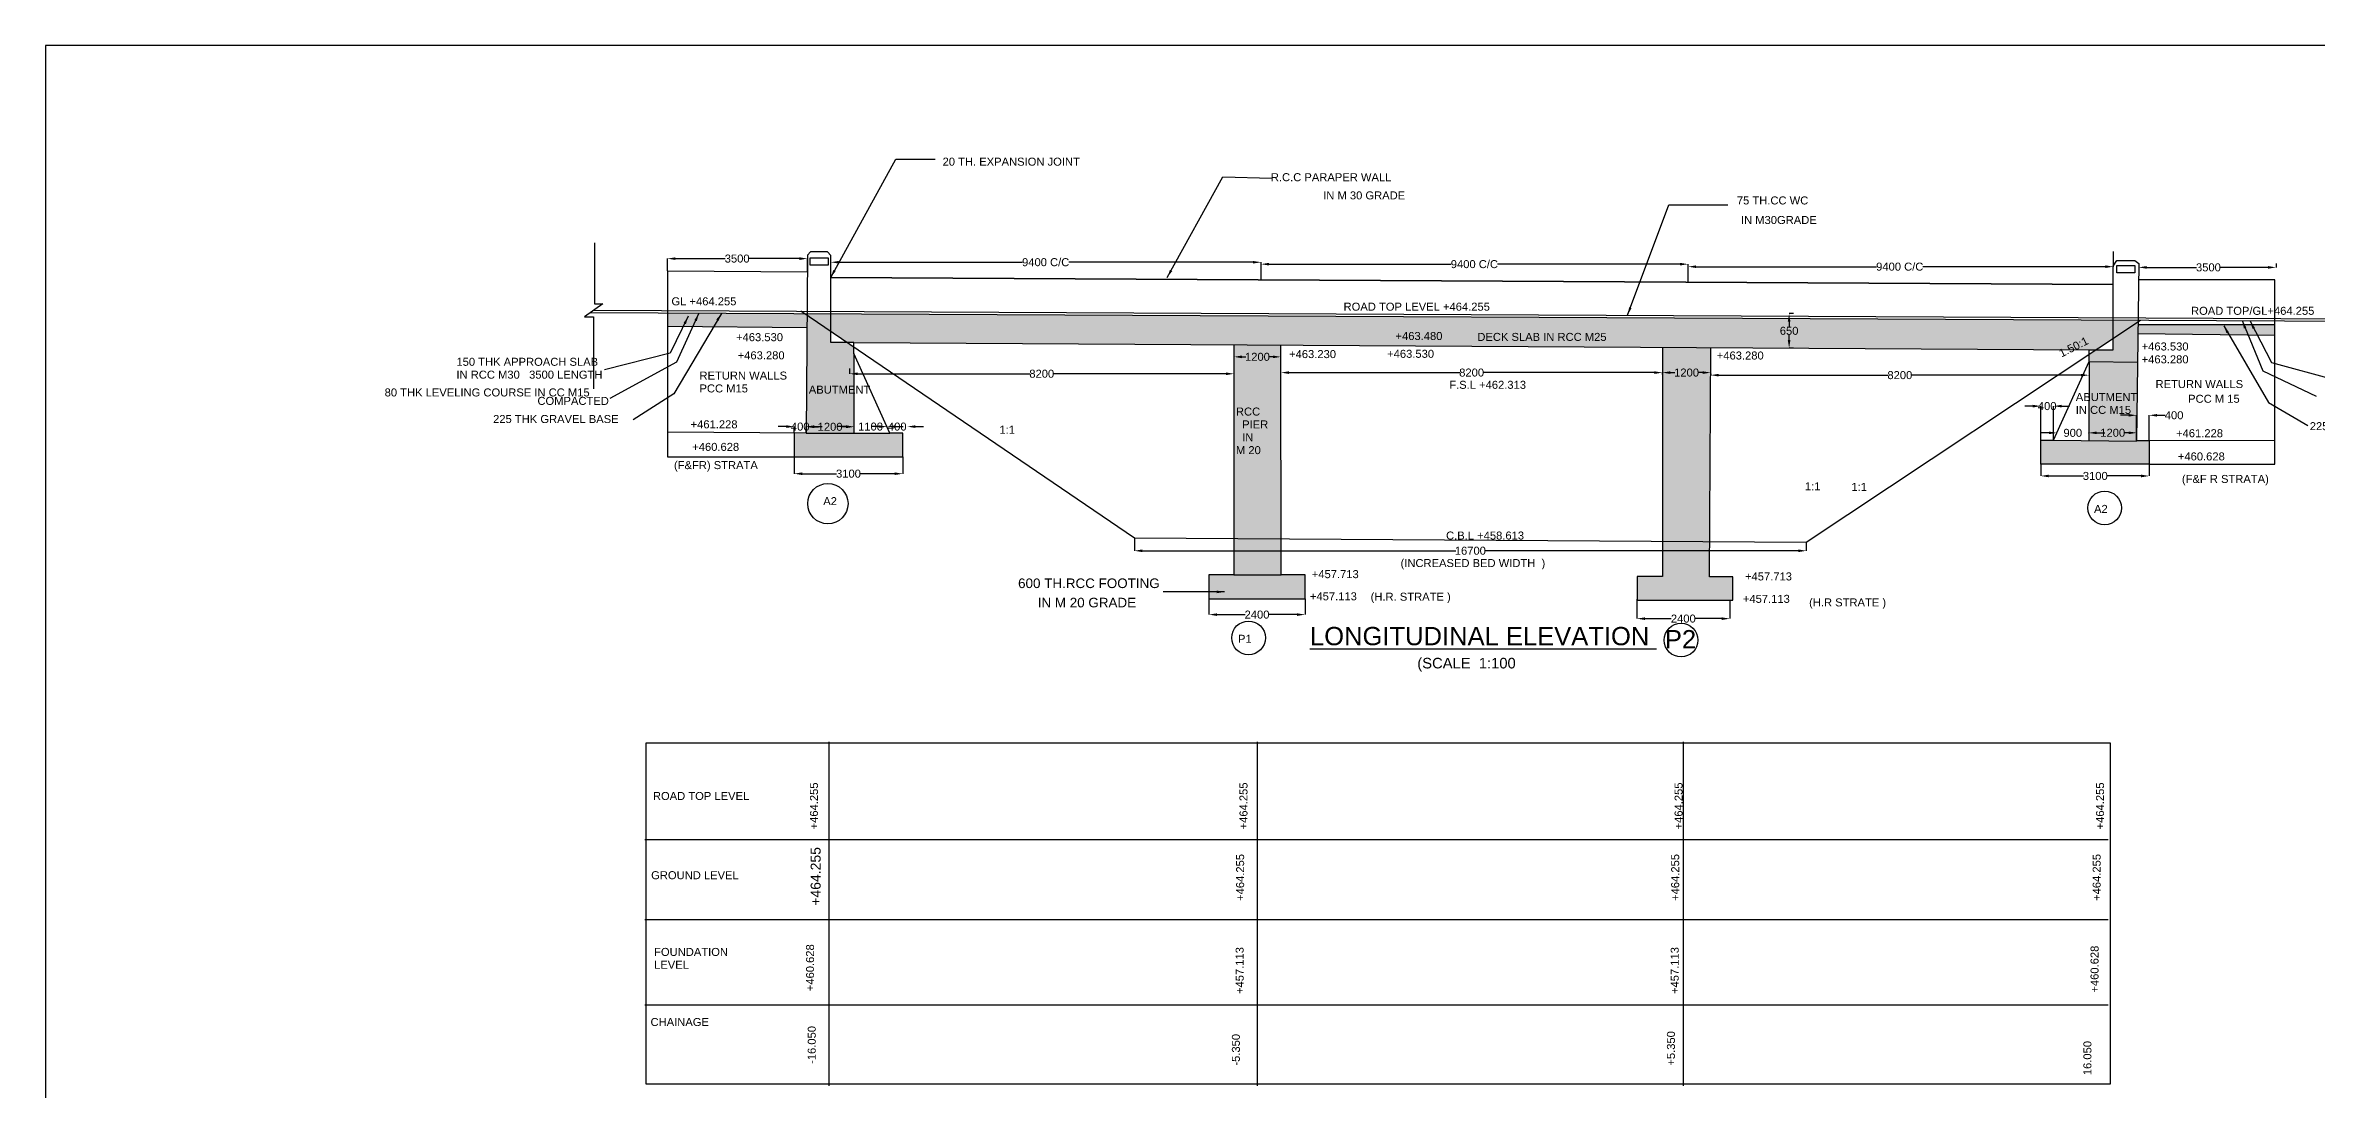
# Model space of a CAD drawing. Header units: inches. Extents: x 37499 to 135116, y 39306 to 109643.
# Drawn here: x 37499 to 94256, y 83550 to 109643 of the extents above; entities that cross this region are included whole.
import ezdxf

# ---------------------------------------------------------------- set-up
doc = ezdxf.new("R2010")
doc.units = ezdxf.units.IN
doc.header["$LTSCALE"] = 15
doc.header["$MEASUREMENT"] = 0
for name, color, linetype in [('DIMENSIONS', 7, 'Continuous'), ('DRAWING', 7, 'Continuous'), ('text1', 7, 'Continuous')]:
    doc.layers.add(name, color=color, linetype=linetype)
doc.styles.get("Standard").update_dxf_attribs({"font": 'arial.ttf', "height": 200})
doc.dimstyles.get("Standard").update_dxf_attribs({"dimtxt": 200, "dimasz": 200, "dimexe": 0.18, "dimexo": 0.0625, "dimgap": 0.09, "dimtad": 0, "dimtih": 1, "dimtoh": 1, "dimdec": 4, "dimzin": 0, "dimdsep": 46, "dimtxsty": 'Standard', "dimcen": 0.09, "dimadec": 0, "dimazin": 0, "dimtfac": 1, "dimtdec": 4, "dimtofl": 0, "dimtmove": 0, "dimatfit": 3, "dimfxl": 0, "dimtolj": 1, "dimtzin": 0, "dimarcsym": 0})
pattern_1 = [(228.0128, (144, 200), (-1599.9996464, -1800.0002683), [26.9072, -2663.8176]), (184.9697, (126, 180), (2400.0002103, 199.9982614), [46.1736, -4571.185]), (132.5104, (80, 176), (1999.9981437, -2200.0017348), [32.5576, -3223.2064]), (267.2737, (2, 126), (199.99920355, 4000.000059), [42.0476, -4162.7116]), (292.8337, (0, 84), (-1000.0019811, 2399.99928236), [41.231, -4081.8746]), (357.2737, (16, 46), (-4000.000059, 199.99920355), [42.0476, -4162.7116]), (37.6942, (58, 44), (-2600.00146912, -1999.99808103), [55.6058, -5504.9698]), (72.2553, (102, 78), (1400.00215254, 4399.99924625), [52.4976, -5197.2642]), (121.4296, (118, 128), (-1600.00164684, 2599.9990073), [42.19, -4176.8146]), (175.2364, (96, 164), (2200.0001893, -199.9983065), [48.1664, -2360.1526]), (222.3974, (48, 168), (-2400.0014702, -2199.9984164), [62.2896, -6166.675]), (138.8141, (200, 124), (-1400.0005894, 1199.9994627), [21.2602, -2104.7688]), (171.4692, (184, 138), (2599.99965696, -400.001582), [40.4474, -4004.3022]), (225, (144, 144), (-2e-14, -200.00006), [28.2842, -254.5584]), (203.1986, (130, 168), (999.999946, 400.000265), [15.2316, -1507.923]), (291.8014, (116, 162), (-199.999982, 600.000055), [21.5406, -1055.4924]), (30.9638, (124, 142), (599.9996045, 400.000497), [34.9858, -1131.2046]), (161.5651, (154, 160), (400.000087, -199.99968), [25.2982, -607.1574]), (16.3895, (0, 162), (2000.0004397, 599.998542), [35.44, -3508.569]), (70.3462, (34, 172), (-799.9990495, -2200.0004271), [29.7322, -2943.4816]), (293.1986, (154, 200), (-400.000265, 999.999946), [30.463, -1492.6916]), (343.6105, (166, 172), (-2000.0004397, 599.998542), [35.44, -3508.569]), (339.444, (0, 38), (-1000.000369, 399.9991993), [34.176, -1674.6248]), (294.7751, (32, 26), (-999.9984378, 2200.0006844), [28.6356, -2834.9286]), (66.8014, (156, 0), (400.000265, 999.999946), [30.463, -1492.6916]), (17.354, (168, 28), (-2600.0004038, -799.9989005), [33.5262, -3319.0848]), (69.444, (58, 0), (-399.9991993, -1000.000369), [17.088, -1691.7128]), (101.3099, (144, 0), (-199.999526, 800.00015), [10.198, -1009.6058]), (165.9638, (142, 10), (600.00011, -199.999611), [41.231, -783.39]), (186.009, (102, 20), (1999.9999502, 199.9998635), [38.21, -3782.7846]), (303.6901, (124, 124), (-200.000267, 399.999912), [28.8444, -692.2658]), (353.1572, (140, 100), (3399.9998731, -400.0015996), [50.3588, -4985.5126]), (60.9454, (190, 94), (-800.0000054, -1400.000077), [20.5912, -2038.5348]), (90, (200, 112), (-200, 200), [12, -188]), (120.2564, (98, 26), (799.9989774, -1400.0004912), [27.7848, -2750.704]), (48.0128, (84, 50), (1599.9996464, 1800.0002683), [53.8144, -2636.9104]), (0, (120, 90), (200, 200), [52, -148]), (325.3048, (172, 90), (-1999.9988518, 1400.0017219), [31.6228, -3130.6548]), (254.0546, (198, 72), (-199.999978, -800.0000253), [29.1204, -1426.9016]), (207.646, (190, 44), (-3799.99916144, -2000.00154263), [47.413, -4693.8948]), (175.4261, (148, 22), (-2600.00011166, 199.99896023), [50.1598, -4965.8148])]

# ---------------------------------------------------------------- blocks, each defined once
blk = doc.blocks.new('*D6')
at = {"layer": 'Defpoints', "color": 0, "transparency": 16777216}
for p in [(53045, 104013), (56542, 104316), (56542, 103987)]:
    blk.add_point(p, dxfattribs=at)
at = {"layer": 'DIMENSIONS', "color": 0, "lineweight": -2, "transparency": 16777216}
for p, q in [((53045, 104013), (53045, 104316)), ((53245, 104316), (54488, 104316)), ((56342, 104316), (55085, 104316)), ((56542, 103987), (56542, 104316))]:
    blk.add_line(p, q, dxfattribs=at)
at = {"layer": 'DIMENSIONS', "color": 0, "transparency": 16777216}
for points in [[(53245, 104349), (53245, 104282), (53045, 104316)], [(56342, 104349), (56342, 104282), (56542, 104316)]]:
    blk.add_solid(points, dxfattribs=at)
at = {"layer": 'DIMENSIONS', "color": 0, "transparency": 16777216, "insert": (54786, 104316), "char_height": 200, "attachment_point": 5}
blk.add_mtext('\\A1;3500', dxfattribs=at)
blk = doc.blocks.new('*D7')
at = {"layer": 'Defpoints', "color": 0, "transparency": 16777216}
for p in [(67878, 104225), (57124, 103844), (67878, 103785)]:
    blk.add_point(p, dxfattribs=at)
at = {"layer": 'DIMENSIONS', "color": 0, "lineweight": -2, "transparency": 16777216}
for p, q in [((57124, 103844), (57124, 104225)), ((57324, 104225), (61917, 104225)), ((67678, 104225), (63075, 104225)), ((67878, 103785), (67878, 104225))]:
    blk.add_line(p, q, dxfattribs=at)
at = {"layer": 'DIMENSIONS', "color": 0, "transparency": 16777216}
for points in [[(57324, 104258), (57324, 104192), (57124, 104225)], [(67678, 104258), (67678, 104192), (67878, 104225)]]:
    blk.add_solid(points, dxfattribs=at)
at = {"layer": 'DIMENSIONS', "color": 0, "transparency": 16777216, "insert": (62496, 104225), "char_height": 200, "attachment_point": 5}
blk.add_mtext('\\A1;9400 C/C ', dxfattribs=at)
blk = doc.blocks.new('*D8')
at = {"layer": 'Defpoints', "color": 0, "transparency": 16777216}
for p in [(67878, 104154), (78552, 104177), (78552, 103726)]:
    blk.add_point(p, dxfattribs=at)
at = {"layer": 'DIMENSIONS', "color": 0, "lineweight": -2, "transparency": 16777216}
for p, q in [((67878, 104154), (67878, 104177)), ((68078, 104177), (72631, 104177)), ((78352, 104177), (73788, 104177)), ((78552, 103726), (78552, 104177))]:
    blk.add_line(p, q, dxfattribs=at)
at = {"layer": 'DIMENSIONS', "color": 0, "transparency": 16777216}
for points in [[(68078, 104210), (68078, 104144), (67878, 104177)], [(78352, 104210), (78352, 104144), (78552, 104177)]]:
    blk.add_solid(points, dxfattribs=at)
at = {"layer": 'DIMENSIONS', "color": 0, "transparency": 16777216, "insert": (73210, 104177), "char_height": 200, "attachment_point": 5}
blk.add_mtext('\\A1;9400 C/C', dxfattribs=at)
blk = doc.blocks.new('*D9')
at = {"layer": 'Defpoints', "color": 0, "transparency": 16777216}
for p in [(89175, 104491), (78552, 104085), (89175, 104114)]:
    blk.add_point(p, dxfattribs=at)
at = {"layer": 'DIMENSIONS', "color": 0, "lineweight": -2, "transparency": 16777216}
for p, q in [((89175, 104490), (89175, 104114)), ((78552, 104085), (78552, 104115)), ((78752, 104114), (83261, 104114)), ((88975, 104114), (84418, 104114))]:
    blk.add_line(p, q, dxfattribs=at)
at = {"layer": 'DIMENSIONS', "color": 0, "transparency": 16777216}
for points in [[(78752, 104148), (78752, 104081), (78552, 104114)], [(88975, 104148), (88975, 104081), (89175, 104114)]]:
    blk.add_solid(points, dxfattribs=at)
at = {"layer": 'DIMENSIONS', "color": 0, "transparency": 16777216, "insert": (83840, 104114), "char_height": 200, "attachment_point": 5}
blk.add_mtext('\\A1;9400 C/C ', dxfattribs=at)
blk = doc.blocks.new('*D10')
at = {"layer": 'Defpoints', "color": 0, "transparency": 16777216}
for p in [(89811, 104191), (93243, 104191), (93243, 104096)]:
    blk.add_point(p, dxfattribs=at)
at = {"layer": 'DIMENSIONS', "color": 0, "lineweight": -2, "transparency": 16777216}
for p, q in [((89811, 104191), (89811, 104096)), ((90011, 104096), (91255, 104096)), ((93043, 104096), (91852, 104096)), ((93243, 104191), (93243, 104096))]:
    blk.add_line(p, q, dxfattribs=at)
at = {"layer": 'DIMENSIONS', "color": 0, "transparency": 16777216}
for points in [[(90011, 104130), (90011, 104063), (89811, 104096)], [(93043, 104130), (93043, 104063), (93243, 104096)]]:
    blk.add_solid(points, dxfattribs=at)
at = {"layer": 'DIMENSIONS', "color": 0, "transparency": 16777216, "insert": (91554, 104096), "char_height": 200, "attachment_point": 5}
blk.add_mtext('\\A1;3500', dxfattribs=at)
blk = doc.blocks.new('*D11')
at = {"layer": 'Defpoints', "color": 0, "transparency": 16777216}
for p in [(57595, 101569), (67202, 101438), (67202, 101438)]:
    blk.add_point(p, dxfattribs=at)
at = {"layer": 'DIMENSIONS', "color": 0, "lineweight": -2, "transparency": 16777216}
for p, q in [((57595, 101569), (57595, 101438)), ((57795, 101438), (62100, 101438)), ((67002, 101438), (62697, 101438)), ((67202, 101438), (67202, 101438))]:
    blk.add_line(p, q, dxfattribs=at)
at = {"layer": 'DIMENSIONS', "color": 0, "transparency": 16777216}
for points in [[(57795, 101471), (57795, 101405), (57595, 101438)], [(67002, 101471), (67002, 101405), (67202, 101438)]]:
    blk.add_solid(points, dxfattribs=at)
at = {"layer": 'DIMENSIONS', "color": 0, "transparency": 16777216, "insert": (62398, 101438), "char_height": 200, "attachment_point": 5}
blk.add_mtext('\\A1;8200', dxfattribs=at)
blk = doc.blocks.new('*D12')
at = {"layer": 'Defpoints', "color": 0, "transparency": 16777216}
for p in [(67202, 101860), (68374, 101861), (68374, 101861)]:
    blk.add_point(p, dxfattribs=at)
at = {"layer": 'DIMENSIONS', "color": 0, "lineweight": -2, "transparency": 16777216}
for p, q in [((67202, 101860), (67202, 101861)), ((67402, 101861), (67499, 101861)), ((68174, 101861), (68077, 101861)), ((68374, 101861), (68374, 101861))]:
    blk.add_line(p, q, dxfattribs=at)
at = {"layer": 'DIMENSIONS', "color": 0, "transparency": 16777216}
for points in [[(67402, 101894), (67402, 101827), (67202, 101861)], [(68174, 101894), (68174, 101827), (68374, 101861)]]:
    blk.add_solid(points, dxfattribs=at)
at = {"layer": 'DIMENSIONS', "color": 0, "transparency": 16777216, "insert": (67788, 101861), "char_height": 200, "attachment_point": 5}
blk.add_mtext('\\A1;1200', dxfattribs=at)
blk = doc.blocks.new('*D13')
at = {"layer": 'Defpoints', "color": 0, "transparency": 16777216}
for p in [(68374, 101421), (77908, 101467), (77908, 101421)]:
    blk.add_point(p, dxfattribs=at)
at = {"layer": 'DIMENSIONS', "color": 0, "lineweight": -2, "transparency": 16777216}
for p, q in [((68374, 101421), (68374, 101467)), ((68574, 101467), (72842, 101467)), ((77708, 101467), (73439, 101467)), ((77908, 101421), (77908, 101467))]:
    blk.add_line(p, q, dxfattribs=at)
at = {"layer": 'DIMENSIONS', "color": 0, "transparency": 16777216}
for points in [[(68574, 101500), (68574, 101434), (68374, 101467)], [(77708, 101500), (77708, 101434), (77908, 101467)]]:
    blk.add_solid(points, dxfattribs=at)
at = {"layer": 'DIMENSIONS', "color": 0, "transparency": 16777216, "insert": (73141, 101467), "char_height": 200, "attachment_point": 5}
blk.add_mtext('\\A1;8200', dxfattribs=at)
blk = doc.blocks.new('*D14')
at = {"layer": 'Defpoints', "color": 0, "transparency": 16777216}
for p in [(77908, 101421), (79116, 101467), (79116, 101414)]:
    blk.add_point(p, dxfattribs=at)
at = {"layer": 'DIMENSIONS', "color": 0, "lineweight": -2, "transparency": 16777216}
for p, q in [((77908, 101421), (77908, 101467)), ((78108, 101467), (78223, 101467)), ((78916, 101467), (78801, 101467)), ((79116, 101414), (79116, 101467))]:
    blk.add_line(p, q, dxfattribs=at)
at = {"layer": 'DIMENSIONS', "color": 0, "transparency": 16777216}
for points in [[(78108, 101501), (78108, 101434), (77908, 101467)], [(78916, 101501), (78916, 101434), (79116, 101467)]]:
    blk.add_solid(points, dxfattribs=at)
at = {"layer": 'DIMENSIONS', "color": 0, "transparency": 16777216, "insert": (78512, 101467), "char_height": 200, "attachment_point": 5}
blk.add_mtext('\\A1;1200', dxfattribs=at)
blk = doc.blocks.new('*D15')
at = {"layer": 'Defpoints', "color": 0, "transparency": 16777216}
for p in [(79116, 101441), (88569, 101403), (88569, 101403)]:
    blk.add_point(p, dxfattribs=at)
at = {"layer": 'DIMENSIONS', "color": 0, "lineweight": -2, "transparency": 16777216}
for p, q in [((79116, 101440), (79116, 101403)), ((79316, 101403), (83544, 101403)), ((88369, 101403), (84141, 101403)), ((88569, 101403), (88569, 101404))]:
    blk.add_line(p, q, dxfattribs=at)
at = {"layer": 'DIMENSIONS', "color": 0, "transparency": 16777216}
for points in [[(79316, 101437), (79316, 101370), (79116, 101403)], [(88369, 101437), (88369, 101370), (88569, 101403)]]:
    blk.add_solid(points, dxfattribs=at)
at = {"layer": 'DIMENSIONS', "color": 0, "transparency": 16777216, "insert": (83842, 101403), "char_height": 200, "attachment_point": 5}
blk.add_mtext('\\A1;8200', dxfattribs=at)
blk = doc.blocks.new('*D16')
at = {"layer": 'Defpoints', "color": 0, "transparency": 16777216}
for p in [(88563, 99955), (89761, 99963), (89761, 99941)]:
    blk.add_point(p, dxfattribs=at)
at = {"layer": 'DIMENSIONS', "color": 0, "lineweight": -2, "transparency": 16777216}
for p, q in [((88563, 99955), (88563, 99963)), ((88763, 99963), (88873, 99963)), ((89561, 99963), (89451, 99963)), ((89761, 99941), (89761, 99963))]:
    blk.add_line(p, q, dxfattribs=at)
at = {"layer": 'DIMENSIONS', "color": 0, "transparency": 16777216}
for points in [[(88763, 99996), (88763, 99929), (88563, 99963)], [(89561, 99996), (89561, 99929), (89761, 99963)]]:
    blk.add_solid(points, dxfattribs=at)
at = {"layer": 'DIMENSIONS', "color": 0, "transparency": 16777216, "insert": (89162, 99963), "char_height": 200, "attachment_point": 5}
blk.add_mtext('\\A1;1200', dxfattribs=at)
blk = doc.blocks.new('*D17')
at = {"layer": 'Defpoints', "color": 0, "transparency": 16777216}
for p in [(87766, 99961), (87766, 99961), (88563, 99955)]:
    blk.add_point(p, dxfattribs=at)
at = {"layer": 'DIMENSIONS', "color": 0, "lineweight": -2, "transparency": 16777216}
for p, q in [((87566, 99961), (87366, 99961)), ((87766, 99961), (87766, 99962)), ((88563, 99955), (88563, 99962)), ((88763, 99961), (88963, 99961))]:
    blk.add_line(p, q, dxfattribs=at)
at = {"layer": 'DIMENSIONS', "color": 0, "transparency": 16777216}
for points in [[(87566, 99995), (87566, 99928), (87766, 99961)], [(88763, 99995), (88763, 99928), (88563, 99961)]]:
    blk.add_solid(points, dxfattribs=at)
at = {"layer": 'DIMENSIONS', "color": 0, "transparency": 16777216, "insert": (88164, 99961), "char_height": 200, "attachment_point": 5}
blk.add_mtext('\\A1;900', dxfattribs=at)
blk = doc.blocks.new('*D18')
at = {"layer": 'Defpoints', "color": 0, "transparency": 16777216}
for p in [(87685, 100630), (87364, 99782), (87685, 99782)]:
    blk.add_point(p, dxfattribs=at)
at = {"layer": 'DIMENSIONS', "color": 0, "lineweight": -2, "transparency": 16777216}
for p, q in [((87164, 100630), (86964, 100630)), ((87364, 99782), (87364, 100630)), ((87685, 99782), (87685, 100630)), ((87885, 100630), (88085, 100630))]:
    blk.add_line(p, q, dxfattribs=at)
at = {"layer": 'DIMENSIONS', "color": 0, "transparency": 16777216}
for points in [[(87164, 100663), (87164, 100596), (87364, 100630)], [(87885, 100663), (87885, 100596), (87685, 100630)]]:
    blk.add_solid(points, dxfattribs=at)
at = {"layer": 'DIMENSIONS', "color": 0, "transparency": 16777216, "insert": (87524, 100630), "char_height": 200, "attachment_point": 5}
blk.add_mtext('\\A1;400', dxfattribs=at)
blk = doc.blocks.new('*D19')
at = {"layer": 'Defpoints', "color": 0, "transparency": 16777216}
for p in [(90071, 100400), (89759, 99768), (90071, 99768)]:
    blk.add_point(p, dxfattribs=at)
at = {"layer": 'DIMENSIONS', "color": 0, "lineweight": -2, "transparency": 16777216}
for p, q in [((89559, 100400), (89359, 100400)), ((89759, 99768), (89759, 100400)), ((90071, 99768), (90071, 100400)), ((90271, 100400), (90471, 100400))]:
    blk.add_line(p, q, dxfattribs=at)
at = {"layer": 'DIMENSIONS', "color": 0, "transparency": 16777216}
for points in [[(89559, 100433), (89559, 100367), (89759, 100400)], [(90271, 100433), (90271, 100367), (90071, 100400)]]:
    blk.add_solid(points, dxfattribs=at)
at = {"layer": 'DIMENSIONS', "color": 0, "transparency": 16777216, "insert": (90696, 100400), "char_height": 200, "attachment_point": 5}
blk.add_mtext('\\A1;400', dxfattribs=at)
blk = doc.blocks.new('*D20')
at = {"layer": 'Defpoints', "color": 0, "transparency": 16777216}
for p in [(87364, 99175), (90071, 99175), (90071, 98884)]:
    blk.add_point(p, dxfattribs=at)
at = {"layer": 'DIMENSIONS', "color": 0, "lineweight": -2, "transparency": 16777216}
for p, q in [((87364, 99175), (87364, 98884)), ((87564, 98884), (88428, 98884)), ((89871, 98884), (89025, 98884)), ((90071, 99175), (90071, 98884))]:
    blk.add_line(p, q, dxfattribs=at)
at = {"layer": 'DIMENSIONS', "color": 0, "transparency": 16777216}
for points in [[(87564, 98918), (87564, 98851), (87364, 98884)], [(89871, 98918), (89871, 98851), (90071, 98884)]]:
    blk.add_solid(points, dxfattribs=at)
at = {"layer": 'DIMENSIONS', "color": 0, "transparency": 16777216, "insert": (88726, 98884), "char_height": 200, "attachment_point": 5}
blk.add_mtext('\\A1;3100', dxfattribs=at)
blk = doc.blocks.new('*D21')
at = {"layer": 'Defpoints', "color": 0, "transparency": 16777216}
for p in [(81075, 102944), (81181, 102944), (81181, 102078)]:
    blk.add_point(p, dxfattribs=at)
at = {"layer": 'DIMENSIONS', "color": 0, "lineweight": -2, "transparency": 16777216}
for p, q in [((81181, 102944), (81075, 102944)), ((81075, 102744), (81075, 102613)), ((81075, 102278), (81075, 102409)), ((81181, 102078), (81075, 102078))]:
    blk.add_line(p, q, dxfattribs=at)
at = {"layer": 'DIMENSIONS', "color": 0, "transparency": 16777216}
for points in [[(81042, 102744), (81108, 102744), (81075, 102944)], [(81042, 102278), (81108, 102278), (81075, 102078)]]:
    blk.add_solid(points, dxfattribs=at)
at = {"layer": 'DIMENSIONS', "color": 0, "transparency": 16777216, "insert": (81075, 102511), "char_height": 200, "attachment_point": 5}
blk.add_mtext('\\A1;650', dxfattribs=at)
blk = doc.blocks.new('*D53')
at = {"layer": 'Defpoints', "color": 0, "transparency": 16777216}
for p in [(77273, 95808), (79590, 95780), (79590, 95319)]:
    blk.add_point(p, dxfattribs=at)
at = {"layer": 'DIMENSIONS', "color": 0, "lineweight": -2, "transparency": 16777216}
for p, q in [((77273, 95808), (77273, 95319)), ((79590, 95780), (79590, 95319)), ((77473, 95319), (78131, 95319)), ((79390, 95319), (78732, 95319))]:
    blk.add_line(p, q, dxfattribs=at)
at = {"layer": 'DIMENSIONS', "color": 0, "transparency": 16777216}
for points in [[(77473, 95352), (77473, 95285), (77273, 95319)], [(79390, 95352), (79390, 95285), (79590, 95319)]]:
    blk.add_solid(points, dxfattribs=at)
at = {"layer": 'DIMENSIONS', "color": 0, "transparency": 16777216, "insert": (78431, 95319), "char_height": 200, "attachment_point": 5}
blk.add_mtext('\\A1;2400', dxfattribs=at)
blk = doc.blocks.new('*D54')
at = {"layer": 'Defpoints', "color": 0, "transparency": 16777216}
for p in [(64715, 97328), (81504, 97220), (81504, 97015)]:
    blk.add_point(p, dxfattribs=at)
at = {"layer": 'DIMENSIONS', "color": 0, "lineweight": -2, "transparency": 16777216}
for p, q in [((64715, 97328), (64715, 97015)), ((81504, 97220), (81504, 97015)), ((64915, 97015), (72743, 97015)), ((81304, 97015), (73476, 97015))]:
    blk.add_line(p, q, dxfattribs=at)
at = {"layer": 'DIMENSIONS', "color": 0, "transparency": 16777216}
for points in [[(64915, 97048), (64915, 96981), (64715, 97015)], [(81304, 97048), (81304, 96981), (81504, 97015)]]:
    blk.add_solid(points, dxfattribs=at)
at = {"layer": 'DIMENSIONS', "color": 0, "transparency": 16777216, "insert": (73109, 97015), "char_height": 200, "attachment_point": 5}
blk.add_mtext('\\A1;16700', dxfattribs=at)
blk = doc.blocks.new('*D55')
at = {"layer": 'Defpoints', "color": 0, "transparency": 16777216}
for p in [(66577, 95817), (68978, 95817), (68978, 95419)]:
    blk.add_point(p, dxfattribs=at)
at = {"layer": 'DIMENSIONS', "color": 0, "lineweight": -2, "transparency": 16777216}
for p, q in [((66577, 95817), (66577, 95419)), ((66777, 95419), (67478, 95419)), ((68778, 95419), (68078, 95419)), ((68978, 95817), (68978, 95419))]:
    blk.add_line(p, q, dxfattribs=at)
at = {"layer": 'DIMENSIONS', "color": 0, "transparency": 16777216}
for points in [[(66777, 95452), (66777, 95386), (66577, 95419)], [(68778, 95452), (68778, 95386), (68978, 95419)]]:
    blk.add_solid(points, dxfattribs=at)
at = {"layer": 'DIMENSIONS', "color": 0, "transparency": 16777216, "insert": (67778, 95419), "char_height": 200, "attachment_point": 5}
blk.add_mtext('\\A1;2400', dxfattribs=at)
blk = doc.blocks.new('*D59')
at = {"layer": 'Defpoints', "color": 0, "transparency": 16777216}
for p in [(56213, 99365), (58923, 99365), (58923, 98941)]:
    blk.add_point(p, dxfattribs=at)
at = {"layer": 'DIMENSIONS', "color": 0, "lineweight": -2, "transparency": 16777216}
for p, q in [((56213, 99365), (56213, 98941)), ((58923, 99365), (58923, 98941)), ((56413, 98941), (57269, 98941)), ((58723, 98941), (57866, 98941))]:
    blk.add_line(p, q, dxfattribs=at)
at = {"layer": 'DIMENSIONS', "color": 0, "transparency": 16777216}
for points in [[(56413, 98974), (56413, 98908), (56213, 98941)], [(58723, 98974), (58723, 98908), (58923, 98941)]]:
    blk.add_solid(points, dxfattribs=at)
at = {"layer": 'DIMENSIONS', "color": 0, "transparency": 16777216, "insert": (57568, 98941), "char_height": 200, "attachment_point": 5}
blk.add_mtext('\\A1;3100', dxfattribs=at)
blk = doc.blocks.new('*D60')
at = {"layer": 'Defpoints', "color": 0, "transparency": 16777216}
for p in [(56213, 99955), (56512, 100117), (56512, 99953)]:
    blk.add_point(p, dxfattribs=at)
at = {"layer": 'DIMENSIONS', "color": 0, "lineweight": -2, "transparency": 16777216}
for p, q in [((56013, 100117), (55813, 100117)), ((56213, 99955), (56213, 100117)), ((56512, 99953), (56512, 100117)), ((56712, 100117), (56912, 100117))]:
    blk.add_line(p, q, dxfattribs=at)
at = {"layer": 'DIMENSIONS', "color": 0, "transparency": 16777216}
for points in [[(56013, 100151), (56013, 100084), (56213, 100117)], [(56712, 100151), (56712, 100084), (56512, 100117)]]:
    blk.add_solid(points, dxfattribs=at)
at = {"layer": 'DIMENSIONS', "color": 0, "transparency": 16777216, "insert": (56362, 100117), "char_height": 200, "attachment_point": 5}
blk.add_mtext('\\A1;400', dxfattribs=at)
blk = doc.blocks.new('*D61')
at = {"layer": 'Defpoints', "color": 0, "transparency": 16777216}
for p in [(56513, 100117), (57703, 100118), (57703, 100112)]:
    blk.add_point(p, dxfattribs=at)
at = {"layer": 'DIMENSIONS', "color": 0, "lineweight": -2, "transparency": 16777216}
for p, q in [((56513, 100117), (56513, 100112)), ((56713, 100112), (56819, 100112)), ((57503, 100112), (57397, 100112)), ((57703, 100118), (57703, 100112))]:
    blk.add_line(p, q, dxfattribs=at)
at = {"layer": 'DIMENSIONS', "color": 0, "transparency": 16777216}
for points in [[(56713, 100146), (56713, 100079), (56513, 100112)], [(57503, 100146), (57503, 100079), (57703, 100112)]]:
    blk.add_solid(points, dxfattribs=at)
at = {"layer": 'DIMENSIONS', "color": 0, "transparency": 16777216, "insert": (57108, 100112), "char_height": 200, "attachment_point": 5}
blk.add_mtext('\\A1;1200', dxfattribs=at)
blk = doc.blocks.new('*D62')
at = {"layer": 'Defpoints', "color": 0, "transparency": 16777216}
for p in [(57703, 100118), (58535, 100117), (58535, 100109)]:
    blk.add_point(p, dxfattribs=at)
at = {"layer": 'DIMENSIONS', "color": 0, "lineweight": -2, "transparency": 16777216}
for p, q in [((57503, 100117), (57303, 100117)), ((57703, 100118), (57703, 100117)), ((58535, 100109), (58535, 100117)), ((58735, 100117), (58935, 100117))]:
    blk.add_line(p, q, dxfattribs=at)
at = {"layer": 'DIMENSIONS', "color": 0, "transparency": 16777216}
for points in [[(57503, 100151), (57503, 100084), (57703, 100117)], [(58735, 100151), (58735, 100084), (58535, 100117)]]:
    blk.add_solid(points, dxfattribs=at)
at = {"layer": 'DIMENSIONS', "color": 0, "transparency": 16777216, "insert": (58119, 100117), "char_height": 200, "attachment_point": 5}
blk.add_mtext('\\A1;1100', dxfattribs=at)
blk = doc.blocks.new('*D63')
at = {"layer": 'Defpoints', "color": 0, "transparency": 16777216}
for p in [(58535, 100117), (59040, 100117), (59040, 100117)]:
    blk.add_point(p, dxfattribs=at)
at = {"layer": 'DIMENSIONS', "color": 0, "lineweight": -2, "transparency": 16777216}
for p, q in [((58335, 100117), (58135, 100117)), ((58535, 100117), (58535, 100117)), ((59040, 100117), (59040, 100117)), ((59240, 100117), (59440, 100117))]:
    blk.add_line(p, q, dxfattribs=at)
at = {"layer": 'DIMENSIONS', "color": 0, "transparency": 16777216}
for points in [[(58335, 100151), (58335, 100084), (58535, 100117)], [(59240, 100151), (59240, 100084), (59040, 100117)]]:
    blk.add_solid(points, dxfattribs=at)
at = {"layer": 'DIMENSIONS', "color": 0, "transparency": 16777216, "insert": (58787, 100117), "char_height": 200, "attachment_point": 5}
blk.add_mtext('\\A1;400', dxfattribs=at)

msp = doc.modelspace()

# ---------------------------------------------------------------- hatches: boundary and pattern name
at = {"layer": 'DIMENSIONS'}
h = msp.add_hatch(dxfattribs=at)
h.set_pattern_fill('GRAVEL', color=256, style=0)
h.set_pattern_definition([(228.0128, (0.72, 1), (-7.99999823216, -9.000001341607), [0.134536, -13.319088]), (184.9697, (0.63, 0.9), (12.000001051518, 0.999991307007), [0.230868, -22.855925]), (132.5104, (0.4, 0.88), (9.999990718347, -11.00000867387), [0.162788, -16.116032]), (267.2737, (0.01, 0.63), (0.999996017727, 20.000000294973), [0.210238, -20.813558]), (292.8337, (0, 0.42), (-5.000009905437, 11.999996411778), [0.206155, -20.409373]), (357.2737, (0.08, 0.23), (-20.000000294973, 0.999996017727), [0.210238, -20.813558]), (37.6942, (0.29, 0.22), (-13.000007345618, -9.99999040516), [0.278029, -27.524849]), (72.2553, (0.51, 0.39), (7.000010762705, 21.999996231239), [0.262488, -25.986321]), (121.4296, (0.59, 0.64), (-8.000008234176, 12.999995036493), [0.21095, -20.884073]), (175.2364, (0.48, 0.82), (11.00000094632, -0.99999153266), [0.240832, -11.800763]), (222.3974, (0.24, 0.84), (-12.000007351073, -10.999992082014), [0.311448, -30.833375]), (138.8141, (1, 0.62), (-7.000002946806, 5.99999731334), [0.106301, -10.523844]), (171.4692, (0.92, 0.69), (12.999998284815, -2.00000791004), [0.202237, -20.021511]), (225, (0.72, 0.72), (-1e-16, -1.0000003094), [0.141421, -1.272792]), (203.1986, (0.65, 0.84), (4.99999973067, 2.00000132526), [0.076158, -7.539615]), (291.8014, (0.58, 0.81), (-0.9999999105, 3.000000273), [0.107703, -5.277462]), (30.9638, (0.62, 0.71), (2.9999980223, 2.00000248354), [0.174929, -5.656023]), (161.5651, (0.77, 0.8), (2.0000004346, -0.9999984032), [0.126491, -3.035787]), (16.3895, (0, 0.81), (10.000002198412, 2.999992709818), [0.1772, -17.542845]), (70.3462, (0.17, 0.86), (-3.99999524737, -11.000002135606), [0.148661, -14.717408]), (293.1986, (0.77, 1), (-2.00000132526, 4.99999973067), [0.152315, -7.463458]), (343.6105, (0.83, 0.86), (-10.000002198412, 2.999992709818), [0.1772, -17.542845]), (339.444, (0, 0.19), (-5.00000184454, 1.99999599642), [0.17088, -8.373124]), (294.7751, (0.16, 0.13), (-4.999992189245, 11.00000342184), [0.143178, -14.174643]), (66.8014, (0.78, 0), (2.00000132526, 4.99999973067), [0.152315, -7.463458]), (17.354, (0.84, 0.14), (-13.000002019097, -3.99999450226), [0.167631, -16.595424]), (69.444, (0.29, 0), (-1.99999599642, -5.00000184454), [0.08544, -8.458564]), (101.3099, (0.72, 0), (-0.99999763216, 4.00000075223), [0.05099, -5.048029]), (165.9638, (0.71, 0.05), (3.000000546, -0.99999805736), [0.206155, -3.91695]), (186.009, (0.51, 0.1), (9.999999750906, 0.999999317482), [0.19105, -18.913923]), (303.6901, (0.62, 0.62), (-1.0000013345, 1.9999995578), [0.144222, -3.461329]), (353.1572, (0.7, 0.5), (16.999999365479, -2.000007997925), [0.251794, -24.927563]), (60.9454, (0.95, 0.47), (-4.0000000272, -7.00000038457), [0.102956, -10.192674]), (90, (1, 0.56), (-1, 1), [0.06, -0.94]), (120.2564, (0.49, 0.13), (3.999994886803, -7.000002455855), [0.138924, -13.75352]), (48.0128, (0.42, 0.25), (7.99999823216, 9.000001341607), [0.269072, -13.184552]), (0, (0.6, 0.45), (1, 1), [0.26, -0.74]), (325.3048, (0.86, 0.45), (-9.999994258988, 7.000008609594), [0.158114, -15.653274]), (254.0546, (0.99, 0.36), (-0.9999998893, -4.00000012665), [0.145602, -7.134508]), (207.646, (0.95, 0.22), (-18.99999580718, -10.000007713169), [0.237065, -23.469474]), (175.4261, (0.74, 0.11), (-13.000000558312, 0.999994801161), [0.250799, -24.829074])])
h.paths.add_polyline_path([(56533.89562, 102895.04181), (56473.72208, 102935.98514), (53045.47186, 102953.27153), (53045.47186, 102623.69654), (56531.65917, 102597.49343)])
h = msp.add_hatch(dxfattribs=at)
h.set_pattern_fill('GRAVEL', color=256, scale=200, style=0)
h.set_pattern_definition(pattern_1)
h.paths.add_polyline_path([(56533.89562, 102895.04181), (56473.72208, 102935.98514), (53045.47186, 102953.27153), (53045.47186, 102623.69654), (56531.65917, 102597.49343)])
h = msp.add_hatch(dxfattribs=at)
h.set_pattern_fill('GRAVEL', color=256, scale=200, style=0)
h.set_pattern_definition(pattern_1)
h.paths.add_polyline_path([(93209.49137, 102662.01228), (89793.39656, 102664.05483), (89790.7242, 102436.89366), (93209.49137, 102396.67475)])
at = {"layer": 'DRAWING'}
h = msp.add_hatch(dxfattribs=at)
h.set_pattern_fill('AR-CONC', color=256, scale=100, style=0)
h.set_pattern_definition([(50, (0, 0), (717.2602, -62.7521), [75, -825]), (355, (0, 0), (-138.7513, 752.192), [60, -660]), (100.4514, (59.8, -5.2), (578.5094, 689.4395), [63.74, -701.142]), (46.1842, (0, 200), (1067.241, -165.519), [112.5, -1237.5]), (96.6356, (88.9, 186.2), (934.663, 974.118), [95.61, -1051.713]), (351.1842, (0, 200), (934.662, 974.119), [90, -990]), (21, (100, 150), (596.907, -402.619), [75, -825]), (326, (100, 150), (243.3153, 725.15), [60, -660]), (71.4514, (149.74, 116.45), (840.2226, 322.5305), [63.74, -701.142]), (37.5, (0, 0), (12.15986, 332.89385), [0, -652, 0, -670, 0, -662.5]), (7.5, (0, 0), (263.0695, 394.4117), [0, -382, 0, -637, 0, -252.5]), (327.5, (-223, 0), (533.82244, -22.55487), [0, -250, 0, -780, 0, -1035]), (317.5, (-323, 0), (583.1862, 100.105), [0, -325, 0, -518, 0, -735])])
h.paths.add_polyline_path([(89174.82233, 102771.09517), (57123.56641, 102932.7084), (57123.56641, 102493.81755), (57529.13045, 102217.86335), (57701.71519, 102217.86335), (88590.48795, 102034.48974), (88751.12466, 102034.48974), (89174.82233, 102315.92149)])
h.paths.add_polyline_path([(57123.56641, 102932.7084), (56534.20107, 102935.68018), (56533.89562, 102895.04181), (57123.56641, 102493.81755)])
h.paths.add_polyline_path([(56533.89562, 102895.04181), (56511.78453, 99953.27594), (57702.88603, 99953.9766), (57701.71519, 101944.36733), (57701.71519, 102100.43312), (57529.13045, 102217.86335), (57123.56641, 102217.86335), (57123.56641, 102493.81755)])
h.paths.add_polyline_path([(58922.53223, 99954.50721), (58604.89551, 99954.50721), (56511.78453, 99953.27594), (56212.56638, 99955.19756), (56212.56638, 99364.64387), (58922.53223, 99364.64387)])
h.paths.add_polyline_path([(68373.55627, 102154.50913), (67202.00531, 102161.46414), (67202.00531, 97312.30913), (68378.37333, 97304.75556)])
h.paths.add_polyline_path([(68378.37333, 97304.75556), (67202.00531, 97312.30913), (67202.00531, 96415.56856), (66577.49106, 96415.56856), (66577.49106, 95816.85721), (68978.38807, 95816.85721), (68978.38807, 96410.61501), (68379.26145, 96410.61501)])
h.paths.add_polyline_path([(79664.40256, 96367.59285), (79085.89063, 96367.59285), (79091.04581, 97235.96855), (77907.54421, 97243.56792), (77907.54421, 96370.6045), (77274.19723, 96370.6045), (77274.19723, 95777.4671), (79664.40256, 95777.4671)])
h.paths.add_polyline_path([(79119.86638, 102090.71282), (77907.54421, 102097.90987), (77907.54421, 97243.56792), (79091.04581, 97235.96855)])
h.paths.add_polyline_path([(89794.14047, 102727.28979), (89794.61903, 102767.96995), (89174.82233, 102771.09517), (89174.82233, 102315.92149)])
h.paths.add_polyline_path([(89794.14047, 102727.28979), (89174.82233, 102315.92149), (89174.82233, 102034.48974), (88751.12466, 102034.48974), (88570.9545, 101914.81571), (88569.95555, 101746.5459), (89782.43504, 101732.2821)])
h.paths.add_polyline_path([(89782.43504, 101732.2821), (88569.95555, 101746.5459), (88562.1958, 99772.07514), (87685.37703, 99782.39017), (87363.50612, 99782.39017), (87363.50612, 99175.31593), (90070.86859, 99175.31593), (90070.86859, 99768.35786), (89759.33113, 99768.35786)])

# ---------------------------------------------------------------- linework, layer by layer
at = {"layer": 'DIMENSIONS'}
msp.add_lwpolyline([(135114.41298, 109643.44677), (37499.25588, 109643.44677), (37499.25588, 39305.72339), (135114.41298, 39305.72339)], close=True, dxfattribs=at)
for centre, radius in [((57053.31674, 98193.22615), 504.16821), ((88959.88266, 98085.11733), 420.81649), ((67566.47138, 94838.2728), 420.81649), ((78374.84347, 94782.0881), 420.81649)]:
    msp.add_circle(centre, radius, dxfattribs=at)
at = {"layer": 'DRAWING'}
for points in [[(51222.08076, 104713.23521), (51222.08076, 103187.36208), (51428.56917, 103187.36208), (50972.21528, 102858.57497), (51199.52332, 102858.57497), (51199.52332, 101059.24083)], [(53045.47186, 104012.84128), (53045.47186, 99364.64387), (58922.53223, 99364.64387), (58922.53223, 99954.50721), (58604.89551, 99954.50721), (57701.71519, 101944.36733), (57701.71519, 102217.86335), (57123.56641, 102217.86335), (57123.56641, 104390.55464), (57046.01895, 104482.78508), (56616.57543, 104482.78508), (56545.24915, 104405.56958), (56511.78453, 99953.27594), (58604.89551, 99954.50721)], [(53045.47186, 104012.84128), (56542.09976, 103986.5597)], [(57701.71519, 102217.86335), (88590.48795, 102034.48974), (89174.82233, 102034.48974), (89174.82233, 104123.03032), (89260.99277, 104271.45665), (89711.83008, 104271.45665), (89811.3656, 104191.49447), (89759.33113, 99768.35786), (90070.86859, 99768.35786), (90070.86859, 99175.31593), (87363.50612, 99175.31593), (87363.50612, 99782.39017), (87685.37703, 99782.39017), (88569.95555, 101746.5459), (88571.66561, 102034.60148)], [(57123.56641, 103843.94969), (89174.82233, 103667.74234), (89174.82233, 103667.74234), (57123.56641, 103843.94969)], [(90070.86859, 99175.31593), (93209.49137, 99175.31593), (93209.49137, 103784.65266), (89806.54681, 103781.87816)], [(95143.45658, 102740.9993), (51117.14916, 102962.99478)], [(51209.78518, 103029.73582), (95046.11802, 102811.36377)], [(89854.92694, 102767.66585), (81503.59204, 97220.47737), (64715.25226, 97328.27679), (56373.74533, 103004.01139)], [(53045.47186, 102623.69654), (56531.65917, 102597.49343)], [(93209.49137, 102396.67475), (89790.7242, 102436.89366)], [(93209.49137, 102662.01228), (89793.39656, 102664.05483)], [(57701.71519, 101944.36733), (57702.88603, 99953.9766)], [(67202.00531, 102161.46414), (67202.00531, 96415.56856), (66577.49106, 96415.56856), (66577.49106, 95816.85721), (68978.38807, 95816.85721), (68978.38807, 96410.61501), (68379.26145, 96410.61501), (68373.55627, 102154.50913)], [(77907.54421, 102097.90987), (77907.54421, 96370.6045), (77274.19723, 96370.6045), (77274.19723, 95777.4671), (79664.40256, 95777.4671), (79664.40256, 96367.59285), (79085.89063, 96367.59285), (79119.86638, 102090.71282)], [(88569.95555, 101746.5459), (88562.1958, 99772.07514)], [(88569.95555, 101746.5459), (89782.43504, 101732.2821)], [(56511.78453, 99953.27594), (53045.47186, 99975.5371)], [(56212.56638, 99955.19756), (56212.56638, 99364.64387)], [(87685.37703, 99782.39017), (89759.2092, 99757.99329)], [(93209.49137, 99759.08164), (90070.86859, 99768.35786)], [(67202.00531, 96415.56856), (68379.26145, 96410.61501)]]:
    msp.add_lwpolyline(points, dxfattribs=at)
for points in [[(56608.64752, 104339.20911), (57057.95094, 104339.20911), (57057.95094, 104151.70655), (56608.64752, 104151.70655)], [(89264.39738, 104144.56651), (89718.2361, 104144.56651), (89718.2361, 103960.65961), (89264.39738, 103960.65961)]]:
    msp.add_lwpolyline(points, close=True, dxfattribs=at)
at = {"layer": 'text1'}
msp.add_lwpolyline([(52511.9463, 92219.33433), (89098.18429, 92219.33433), (89098.18429, 83683.10214), (52511.9463, 83683.10214)], close=True, dxfattribs=at)
for points in [[(57080.0508, 92240.23535), (57080.0508, 83647.00955)], [(67780.77955, 92240.23535), (67780.77955, 83647.00955)], [(78424.5976, 92240.23535), (78424.5976, 83647.00955)], [(89052.26884, 89791.40675), (52480.65643, 89791.40675)], [(89052.26884, 87789.35961), (52480.65643, 87789.35961)], [(89052.26884, 85660.20918), (52480.65643, 85660.20918)]]:
    msp.add_lwpolyline(points, dxfattribs=at)

# ---------------------------------------------------------------- texts
for s, height, p in [('20 TH. EXPANSION JOINT ', 200, (59919.21404, 106638.50936)), ('R.C.C PARAPER WALL ', 200, (68123.32322, 106250.32889)), ('IN M 30 GRADE ', 200, (69431.19143, 105795.78625)), ('75 TH.CC WC', 200, (79769.2082, 105669.52255)), ('IN M30GRADE ', 200, (79871.53491, 105181.02282)), ('GL +464.255', 200, (53144.05468, 103148.69505)), ('ROAD TOP LEVEL +464.255', 200, (69940.61864, 103014.8224)), ('ROAD TOP/GL+464.255', 200, (91118.90235, 102911.45441)), ('+463.530', 200, (54758.5752, 102252.39523)), ('+463.480', 200, (71238.24934, 102281.73208)), ('DECK SLAB IN RCC M25', 200, (73283.68, 102259.14894)), ('+463.530', 200, (89884.35743, 102020.2293)), ('150 THK APPROACH SLAB', 200, (47770.84963, 101637.52043)), ('+463.280', 200, (54798.87971, 101799.33553)), ('+463.230', 200, (68578.77347, 101830.02611)), ('+463.530', 200, (71029.23644, 101837.01692)), ('+463.280', 200, (79266.76001, 101794.62989)), ('+463.280', 200, (89884.35743, 101698.9469)), ('80 THK LEVELING COURSE IN CC M15 ', 200, (45976.44945, 100871.52892)), ('IN RCC M30   3500 LENGTH', 200, (47770.84963, 101316.23803)), ('RETURN WALLS ', 200, (53844.36473, 101293.02476)), ('PCC M15 ', 200, (53844.36473, 100971.74236)), ('ABUTMENT ', 200, (56576.21385, 100940.9899)), ('F.S.L +462.313', 200, (72581.91165, 101062.34952)), ('RETURN WALLS ', 200, (90232.13185, 101081.19067)), ('COMPACTED', 200, (49795.3089, 100660.10109)), ('RCC ', 200, (67250.92044, 100393.83801)), ('ABUTMENT ', 200, (88239.29555, 100756.41661)), ('IN CC M15 ', 200, (88239.29555, 100435.13421)), ('PCC M 15 ', 200, (91046.20787, 100713.48157)), ('225 THK GRAVEL BASE', 200, (48686.9329, 100207.04139)), ('+461.228', 200, (53622.68971, 100074.79767)), ('1:1', 200, (61339.11138, 99939.5678)), ('  PIER ', 200, (67250.92044, 100072.5556)), ('  IN  ', 200, (67250.92044, 99751.2732)), ('+461.228', 200, (90745.08113, 99852.50231)), ('225 THK GRAVEL BASE ', 200, (94086.42105, 100028.87685)), ('+460.628', 200, (53662.99422, 99510.99002)), ('M 20 ', 200, (67250.92044, 99429.9908)), ('+460.628', 200, (90789.68791, 99273.08172)), ('(F&FR) STRATA ', 200, (53207.57654, 99055.51519)), ('(F&F R STRATA)', 200, (90890.73059, 98709.88779)), ('A2', 200, (56937.72277, 98155.15714)), ('1:1', 200, (81468.89478, 98524.6577)), ('1:1', 200, (82631.75511, 98512.29672)), ('A2', 200, (88695.4744, 97961.4448)), ('C.B.L +458.613', 200, (72502.0529, 97295.50914)), ('+457.713', 200, (69146.40397, 96330.71576)), ('(INCREASED BED WIDTH  )', 200, (71364.48118, 96607.9052)), ('600 TH.RCC FOOTING ', 240, (61806.87318, 96082.92472)), ('+457.113', 200, (69100.07514, 95776.98549)), ('(H.R. STRATE )', 200, (70616.81895, 95767.01516)), ('+457.713', 200, (79972.63127, 96273.66187)), ('IN M 20 GRADE ', 240, (62296.63972, 95600.22461)), ('+457.113', 200, (79919.24792, 95713.58737)), ('(H.R STRATE )', 200, (81574.13983, 95624.68679)), ('P1', 200, (67302.06312, 94714.60028)), ('%%ULONGITUDINAL ELEVATION ', 457.1119114, (69101.4111, 94654.3387)), ('P2', 457.111911, (77970.43521, 94575.91558)), ('(SCALE  1:100', 264, (71783.19828, 94075.09404)), ('ROAD TOP LEVEL ', 200, (52681.01948, 90786.94344)), ('GROUND LEVEL ', 200, (52636.74142, 88807.11404)), ('FOUNDATION ', 200, (52710.13907, 86890.11855)), ('LEVEL ', 200, (52710.13907, 86568.83615)), ('CHAINAGE ', 200, (52621.60759, 85138.61461))]:
    msp.add_text(s, height=height, dxfattribs=at).set_placement(p)
for s, height, rotation, p in [('1.50:1', 200, 26.770885784, (87882.12492, 101844.1493)), ('+464.255', 200, 90, (56805.12509, 90051.78685)), ('+464.255', 200, 90, (67539.69021, 90051.78685)), ('+464.255', 200, 90, (78412.05933, 90051.78685)), ('+464.255', 200, 90, (88944.83964, 90051.78685)), ('+464.255', 250, 90, (56871.94934, 88144.37248)), ('+464.255', 200, 90, (67455.51446, 88264.87248)), ('+464.255', 200, 90, (78327.88358, 88264.87248)), ('+464.255', 200, 90, (88860.6639, 88264.87248)), ('+460.628', 200, 90, (56707.81549, 86008.8277)), ('+457.113', 200, 90, (67443.49743, 85938.09601)), ('+457.113', 200, 90, (78315.86655, 85938.09601)), ('+460.628', 200, 90, (88807.9384, 85973.44731)), ('-16.050', 200, 90, (56749.78951, 84191.41092)), ('-5.350', 200, 90, (67349.2318, 84148.49576)), ('+5.350', 200, 90, (78221.60092, 84148.49576)), ('16.050', 200, 90, (88629.21472, 83909.86863))]:
    msp.add_text(s, height=height, rotation=rotation, dxfattribs=at).set_placement(p)

# ---------------------------------------------------------------- dimensions: what is measured, and where the dimension line sits
at = {"layer": 'DIMENSIONS'}
for base, p1, p2, text, picture, middle in [((56542.09976, 104315.5), (53045.47186, 104012.84128), (56542.09976, 103986.5597), '3500', '*D6', (54786.5, 104315.5)), ((67877.57857, 104225), (57123.56641, 103843.94969), (67877.57857, 103784.82764), '9400 C/C ', '*D7', (62496, 104225)), ((78552.00911, 104177), (67877.57857, 104154.00338), (78552.00911, 103726.1431), '9400 C/C', '*D8', (73209.5, 104177)), ((89174.82233, 104114.5), (78552.00911, 104085.423), (89174.82233, 104490.5504), '9400 C/C ', '*D9', (83839.5, 104114.5)), ((93243.45916, 104096.5), (89811.3656, 104191.49447), (93243.45916, 104191.49447), '3500', '*D10', (91553.5, 104096.5)), ((87685.37703, 100629.5), (87363.50612, 99782.39017), (87685.37703, 99782.39017), '400', '*D18', (87524.44158, 100629.5)), ((90070.86859, 100400), (89759.33113, 99768.35786), (90070.86859, 99768.35786), '400', '*D19', (90695.58342, 100400)), ((56511.78207, 100117.22493), (56212.56638, 99955.19756), (56511.78207, 99952.94858), '400', '*D60', (56362.17423, 100117.22493)), ((90070.86859, 98884.5), (87363.50612, 99175.31593), (90070.86859, 99175.31593), '3100', '*D20', (88726.5, 98884.5))]:
    dim = msp.add_linear_dim(base=base, p1=p1, p2=p2, text=text, dimstyle='Standard', dxfattribs=at)
    dim.commit()
    dim.dimension.update_dxf_attribs({"geometry": picture, "text_midpoint": middle, "dimtype": 160})
dim = msp.add_linear_dim(base=(81074.9168, 102943.52243), p1=(81180.77471, 102078.47808), p2=(81180.77471, 102943.52243), angle=90, text='650', dimstyle='Standard', dxfattribs=at)
dim.commit()
dim.dimension.update_dxf_attribs({"geometry": '*D21', "text_midpoint": (81074.9168, 102511.00025)})
for base, p1, p2, text, picture, middle in [((68373.84797, 101860.8276), (67202.00531, 101859.66366), (68373.84797, 101860.8276), '1200', '*D12', (67787.92664, 101860.8276)), ((77907.54421, 101467.03225), (68374.28509, 101420.74105), (77907.54421, 101420.74105), '8200', '*D13', (73140.91465, 101467.03225)), ((79115.84683, 101467.21225), (77907.54421, 101420.80355), (79115.84683, 101413.63036), '1200', '*D14', (78511.69552, 101467.21225)), ((67202.00531, 101438.13558), (57594.74822, 101569.25667), (67202.00531, 101438.13558), '8200', '*D11', (62398.37676, 101438.13558)), ((88568.60694, 101403.39286), (79115.84683, 101440.54256), (88568.60694, 101403.39286), '8200', '*D15', (83842.22689, 101403.39286)), ((57702.78947, 100112.32241), (56513.01836, 100117.43098), (57702.78947, 100118.13086), '1200', '*D61', (57107.90391, 100112.32241)), ((58534.66123, 100117.22493), (57702.78947, 100118.13086), (58534.66123, 100109.24528), '1100', '*D62', (58118.72535, 100117.22493)), ((59040.32156, 100117.22493), (58534.66123, 100117.22493), (59040.32156, 100117.22493), '400', '*D63', (58787.4914, 100117.22493)), ((87765.96291, 99961.32648), (88562.91514, 99955.1115), (87765.96291, 99961.32648), '900', '*D17', (88164.43903, 99961.32648)), ((89761.36227, 99962.60857), (88562.91514, 99955.1115), (89761.36227, 99941.01278), '1200', '*D16', (89162.13871, 99962.60857)), ((58922.53223, 98940.93396), (56212.56638, 99364.64387), (58922.53223, 99364.64387), '3100', '*D59', (57567.54931, 98940.93396)), ((81503.59204, 97014.7369), (64715.25226, 97328.27679), (81503.59204, 97220.47737), '16700', '*D54', (73109.42215, 97014.7369)), ((79589.82056, 95318.69809), (77273.03601, 95808.42987), (79589.82056, 95779.62211), '2400', '*D53', (78431.42829, 95318.69809))]:
    dim = msp.add_linear_dim(base=base, p1=p1, p2=p2, text=text, dimstyle='Standard', dxfattribs=at)
    dim.commit()
    dim.dimension.update_dxf_attribs({"geometry": picture, "text_midpoint": middle})
dim = msp.add_linear_dim(base=(68978.38807, 95419.02048), p1=(66577.49106, 95816.85721), p2=(68978.38807, 95816.85721), text='2400', dimstyle='Standard', override={"dimtxt": 220}, dxfattribs=at)
dim.commit()
dim.dimension.update_dxf_attribs({"geometry": '*D55', "text_midpoint": (67777.93956, 95419.02048)})

# ---------------------------------------------------------------- leaders
for points in [[(57123.56641, 103844.01219), (58755.1604, 106800.22944), (59734.73541, 106800.22944)], [(65532.91761, 103844.01219), (66920.81819, 106358.69151), (68144.0866, 106324.4396)], [(77036.96192, 102901.07694), (78070.45266, 105662.92378), (79542.37046, 105662.92378)], [(53565.01366, 102874.48698), (53110.86858, 101950.08282), (51472.87704, 101533.76397)], [(53830.72084, 102949.31204), (53273.67522, 101727.54094), (51602.76391, 100820.25536)], [(54393.41573, 102946.47474), (53200.09321, 100940.1389), (52187.31409, 100285.17658)], [(92394.43524, 102766.2248), (92913.13538, 101510.92666), (94246.81568, 100880.91052)], [(92594.35069, 102753.58933), (93131.74477, 101716.65262), (94722.96254, 101286.37714)], [(91934.90213, 102639.3869), (93052.8933, 100720.72658), (94035.47165, 100147.83873)], [(66968.92339, 95987.44378), (65432.79374, 95987.44378)]]:
    msp.add_leader(points, dimstyle='Standard', override={"dimgap": 0.09, "dimtad": 0}, dxfattribs=at)

doc.saveas('drawing.dxf')
